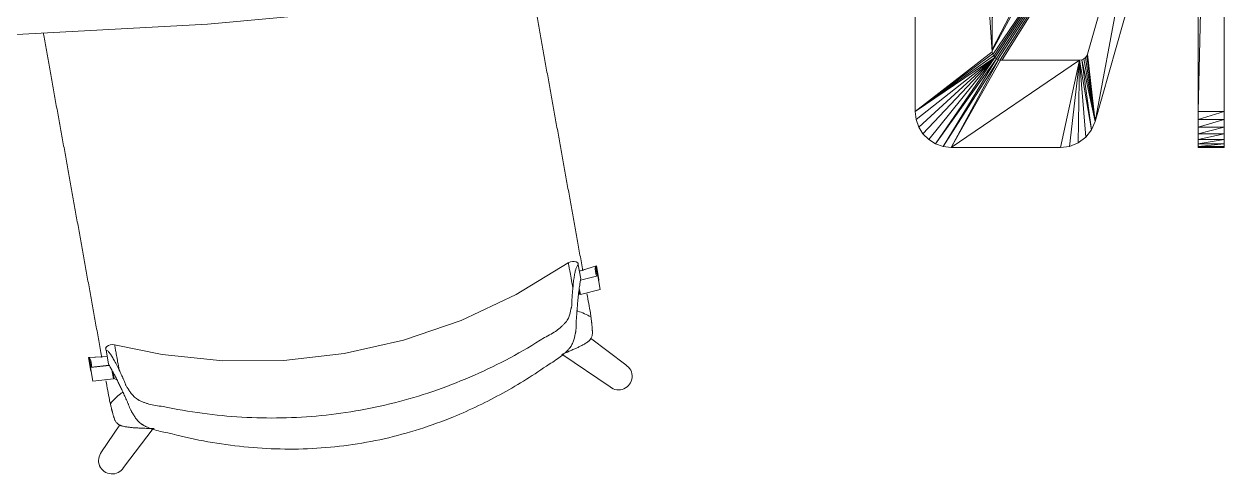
# Model space of a CAD drawing. Header units: millimetres. Extents: x 90978 to 295199, y -4084 to 97293.
# Drawn here: x 170802 to 171967, y 17590 to 18027 of the extents above; entities that cross this region are included whole.
import ezdxf

# ---------------------------------------------------------------- set-up
doc = ezdxf.new("R2010")
doc.units = ezdxf.units.MM
doc.header["$MEASUREMENT"] = 0
doc.layers.get('0').update_dxf_attribs({"linetype": 'CONTINUOUS'})
for name, color, linetype, lineweight in [('A-DETL-THIN', 8, 'CONTINUOUS', 9), ('G-IMPT', 8, 'CONTINUOUS', 9), ('I-FURN', 8, 'CONTINUOUS', 9)]:
    doc.layers.add(name, color=color, linetype=linetype, lineweight=lineweight)

# ---------------------------------------------------------------- blocks, each defined once
blk = doc.blocks.new('Synergy Type 3 - Desk Type 3_dwg_Family - 678409-310601-_3D_-V204-Level 0')
at = {"layer": 'G-IMPT'}
for p, q in [((-839.2, -149.2), (-845.9, -153.3)), ((-831.8, -146.6), (-839.2, -149.2)), ((-839.2, -149.2), (-771.7, -223.1)), ((-824.1, -145.7), (-831.8, -146.6)), ((-831.8, -146.6), (-771.7, -223.1)), ((325.9, -145.7), (-824.1, -145.7)), ((-824.1, -145.7), (-771.7, -223.1)), ((-824.1, -145.7), (-770.1, -221.8)), ((-824.1, -145.7), (-768.1, -221)), ((-824.1, -145.7), (-766.1, -220.7)), ((325.9, -145.7), (-766.1, -220.7)), ((-851.4, -158.9), (-855.6, -165.5)), ((-845.9, -153.3), (-851.4, -158.9)), ((-851.4, -158.9), (-771.7, -223.1)), ((-845.9, -153.3), (-771.7, -223.1)), ((-858.2, -172.9), (-859.1, -180.7)), ((-855.6, -165.5), (-858.2, -172.9)), ((-858.2, -172.9), (-773.8, -226.6)), ((-858.2, -172.9), (-773, -224.7)), ((-855.6, -165.5), (-773, -224.7)), ((-855.6, -165.5), (-771.7, -223.1)), ((-859.1, -180.7), (-859.1, -286.9)), ((-859.1, -180.7), (-774.1, -305.5)), ((-859.1, -180.7), (-773.8, -226.6)), ((-859.1, -180.7), (-774.1, -228.7)), ((-770.1, -221.8), (-768.1, -221)), ((-768.1, -221), (-766.1, -220.7)), ((-766.1, -220.7), (267.9, -220.7)), ((-773.8, -226.6), (-774.1, -228.7)), ((-774.1, -305.5), (-774.1, -228.7)), ((-773.8, -226.6), (-773, -224.7)), ((-773, -224.7), (-771.7, -223.1)), ((-771.7, -223.1), (-770.1, -221.8)), ((-857.9, -295.8), (-859.1, -286.9)), ((-774.1, -305.5), (-859.1, -286.9)), ((-854.5, -304.2), (-857.9, -295.8)), ((-774.1, -305.5), (-857.9, -295.8)), ((-849, -311.4), (-854.5, -304.2)), ((-774.1, -305.5), (-854.5, -304.2)), ((-774.1, -305.5), (-849, -311.4)), ((-849, -311.4), (-842, -316.9)), ((-774.1, -305.5), (-842, -316.9)), ((-773.8, -307.6), (-842, -316.9)), ((-773.8, -307.6), (-833.7, -320.5)), ((-773, -309.5), (-833.7, -320.5)), ((-771.8, -311.1), (-833.7, -320.5)), ((-770.1, -312.4), (-833.7, -320.5)), ((-768.3, -313.2), (-833.7, -320.5)), ((-773.8, -307.6), (-774.1, -305.5)), ((-773, -309.5), (-773.8, -307.6)), ((-771.8, -311.1), (-773, -309.5)), ((-770.1, -312.4), (-771.8, -311.1)), ((-770.1, -312.4), (-768.3, -313.2)), ((-572.1, -369.2), (-768.3, -313.2)), ((-842, -316.9), (-833.7, -320.5)), ((-614.5, -383.1), (-833.7, -320.5)), ((-572.1, -369.2), (-833.7, -320.5))]:
    blk.add_line(p, q, dxfattribs=at)
blk = doc.blocks.new('Synergy Type 3 - Desk Type 3_dwg_Family - 680513-310603-_3D_-768223-Level 0')
at = {"layer": 'G-IMPT'}
for p, q in [((-706.2, -263.7), (-768.9, -221.3)), ((-686, -263.7), (-765.1, -220.7)), ((-680.6, -263.7), (-763.9, -220.7)), ((-552.3, -263.7), (-734.1, -220.7)), ((-27.1, -263.7), (217.1, -220.7)), ((54.2, -263.7), (236, -220.7)), ((182.5, -263.7), (265.8, -220.7)), ((187.9, -263.7), (267, -220.7)), ((189.3, -263.7), (268.8, -220.8)), ((191.1, -263.7), (270.6, -221.2)), ((-718.3, -263.7), (-773.8, -228.3)), ((-720.9, -263.7), (-773.8, -230.4)), ((-715.5, -263.7), (-773.6, -226.2)), ((-712.8, -263.7), (-772.8, -224.4)), ((-710.2, -263.7), (-771.6, -223)), ((-708, -263.7), (-770.3, -222)), ((193.2, -263.7), (272.2, -222)), ((195.6, -263.7), (273.5, -223.1)), ((198.2, -263.7), (274.6, -224.4)), ((200.8, -263.7), (275.4, -225.8)), ((203.3, -263.7), (275.8, -227.3)), ((-502.1, -401.7), (-641.6, -313.7)), ((-502.1, -401.7), (-640, -313.7)), ((-502.1, -401.7), (-638.2, -313.7)), ((-502.1, -401.7), (-636.4, -313.7)), ((-502.1, -401.7), (-634.8, -313.7)), ((-502.1, -401.7), (-633.4, -313.7)), ((-502.1, -401.7), (-632.2, -313.7)), ((-502.1, -363.7), (-594, -313.7)), ((-487.1, -363.7), (-583.9, -313.7)), ((-11.1, -363.7), (85.7, -313.7)), ((3.9, -363.7), (96.6, -313.7)), ((3.9, -363.7), (95.9, -313.7)), ((3.9, -363.7), (97.5, -313.7)), ((3.9, -363.7), (98.6, -313.7)), ((3.9, -363.7), (99.8, -313.7)), ((3.9, -363.7), (101.1, -313.7)), ((3.9, -363.7), (102.4, -313.7)), ((3.9, -363.7), (103.6, -313.7)), ((3.9, -363.7), (232.1, -324.1)), ((-487.1, -363.7), (-502.1, -363.7)), ((-502.1, -363.7), (-502.1, -401.7)), ((-484.1, -362.8), (-482.1, -362.2)), ((-484.1, -364.5), (-482.1, -365)), ((-14.1, -362.8), (-16.1, -362.2)), ((3.9, -363.7), (-11.1, -363.7)), ((3.9, -401.7), (3.9, -363.7)), ((-502.1, -401.7), (-570.3, -381.1)), ((74, -382.8), (1.1, -403.6)), ((-532.3, -394.1), (-528.9, -395.1)), ((-528.6, -394.2), (-532, -393.3)), ((-526.4, -395.8), (-499.2, -403.6)), ((-502.1, -401.7), (-526.2, -394.9)), ((3.9, -401.7), (24.2, -395.6)), ((3.9, -401.7), (24.4, -396)), ((26.7, -394.8), (30.1, -393.8)), ((26.8, -395.3), (30.2, -394.3)), ((-502.1, -401.7), (-498.1, -401.7)), ((-502.1, -401.7), (-499.2, -403.6)), ((-499.2, -403.6), (-498.8, -403.7)), ((-498.4, -403.7), (-498.8, -403.7)), ((-498.8, -403.7), (-498.4, -403.7)), ((-498.4, -403.7), (-498.8, -403.7)), ((-487.1, -396.7), (-487.1, -403.7)), ((-487.1, -403.7), (-328.2, -403.7)), ((-356, -396.7), (-348, -398.7)), ((-336.1, -401.7), (-328.2, -403.7)), ((-328.2, -396.7), (-328.2, -398.7)), ((-328.2, -401.7), (-328.2, -403.7)), ((-170, -396.7), (-170, -398.7)), ((-170, -401.7), (-170, -403.7)), ((-11.1, -403.7), (-170, -403.7)), ((-20.2, -398.7), (-23.8, -396.7)), ((-11.1, -403.7), (-19.1, -399.3)), ((-11.1, -403.7), (-12.6, -403.7)), ((-11.1, -396.7), (-11.1, -403.7)), ((-0.1, -401.7), (3.9, -401.7)), ((0.2, -403.7), (0.7, -403.7)), ((3.9, -401.7), (0.7, -403.7)), ((0.7, -403.7), (1.1, -403.6)), ((3.9, -401.7), (1.1, -403.6))]:
    blk.add_line(p, q, dxfattribs=at)
blk = doc.blocks.new('Synergy Type 3 - Desk Type 3_dwg_Family - 687609-310611-_3D_-768227-Level 0')
at = {"layer": 'G-IMPT'}
for p, q in [((-859.1, -445.7), (-859.1, -420.7)), ((-858.2, -420.7), (-859.1, -420.7)), ((-858.2, -445.7), (-859.1, -420.7)), ((-855.6, -420.7), (-858.2, -420.7)), ((-858.2, -445.7), (-858.2, -420.7)), ((-855.6, -445.7), (-858.2, -420.7)), ((-855.6, -420.7), (-851.4, -420.7)), ((-855.6, -445.7), (-855.6, -420.7)), ((-851.4, -445.7), (-855.6, -420.7)), ((-845.9, -420.7), (-851.4, -420.7)), ((-851.4, -445.7), (-851.4, -420.7)), ((-845.9, -445.7), (-851.4, -420.7)), ((-839.2, -420.7), (-845.9, -420.7)), ((-839.2, -445.7), (-845.9, -420.7)), ((-845.9, -445.7), (-845.9, -420.7)), ((-839.2, -420.7), (-831.8, -420.7)), ((-831.8, -445.7), (-839.2, -420.7)), ((-839.2, -445.7), (-839.2, -420.7)), ((-831.8, -420.7), (-824.1, -420.7)), ((-831.8, -445.7), (-831.8, -420.7)), ((-824.1, -445.7), (-831.8, -420.7)), ((325.9, -420.7), (-824.1, -420.7)), ((-824.1, -445.7), (-824.1, -420.7)), ((325.9, -445.7), (-824.1, -420.7)), ((-859.1, -445.7), (-858.2, -445.7)), ((-858.2, -445.7), (-855.6, -445.7)), ((-855.6, -445.7), (-851.4, -445.7)), ((-851.4, -445.7), (-845.9, -445.7)), ((-839.2, -445.7), (-845.9, -445.7)), ((-831.8, -445.7), (-839.2, -445.7)), ((-831.8, -445.7), (-824.1, -445.7)), ((-824.1, -445.7), (325.9, -445.7))]:
    blk.add_line(p, q, dxfattribs=at)

msp = doc.modelspace()

# ---------------------------------------------------------------- linework, layer by layer
at = {"layer": 'A-DETL-THIN'}
for p, q in [((170980.2, 18026.9), (171278.7, 18054.2)), ((170680.8, 18010.5), (170980.2, 18026.9))]:
    msp.add_line(p, q, dxfattribs=at)
at = {"layer": 'I-FURN'}
for p, q in [((171332.5, 17796), (171330.5, 17795.1)), ((171334.7, 17796.4), (171332.5, 17796)), ((171336.2, 17796.4), (171334.7, 17796.4)), ((171338.1, 17796), (171336.2, 17796.4)), ((171339.8, 17795.2), (171338.1, 17796)), ((171330.5, 17795.1), (171280, 17764.4)), ((171340.1, 17793.1), (171342.6, 17779.7)), ((171356.9, 17791.9), (171341.2, 17787.1)), ((171357.8, 17792.1), (171341.3, 17787)), ((171360.2, 17779), (171357.8, 17792.1)), ((171342.3, 17778.2), (171359.2, 17782.5)), ((171359.2, 17782.5), (171361.6, 17769.3)), ((171280, 17764.4), (171226.5, 17739.3)), ((171341.3, 17764.3), (171340.7, 17767.2)), ((171342.2, 17764.5), (171341.2, 17770.3)), ((171361.6, 17769.3), (171342.2, 17764.5)), ((171226.5, 17739.3), (171170.6, 17720.1)), ((170881.2, 17712.4), (170882.5, 17713.8)), ((170882.5, 17713.8), (170884.1, 17714.8)), ((170884.1, 17714.8), (170885.5, 17715.4)), ((170885.5, 17715.4), (170887.7, 17715.8)), ((170887.7, 17715.8), (170889.9, 17715.6)), ((170936.2, 17706.2), (170889.9, 17715.6)), ((171170.6, 17720.1), (171112.9, 17707.1)), ((171386.3, 17696.1), (171352.1, 17722)), ((170882.7, 17704.1), (170864.5, 17703.1)), ((170864.5, 17703.1), (170866.8, 17689.9)), ((170882.7, 17704.3), (170865.4, 17703.2)), ((170881.6, 17710.4), (170884, 17697)), ((170995, 17700.1), (170936.2, 17706.2)), ((171112.9, 17707.1), (171054.2, 17700.4)), ((171324.1, 17706.4), (171371.1, 17674.8)), ((170866.5, 17693.5), (170884.8, 17695.6)), ((170868.9, 17680.4), (170866.5, 17693.5)), ((170867.4, 17693.7), (170884.7, 17695.7)), ((170887.1, 17691.3), (170888.7, 17682.6)), ((171054.2, 17700.4), (170995, 17700.1)), ((170888.7, 17682.6), (170868.9, 17680.4)), ((170888.6, 17688.6), (170889.6, 17682.8)), ((170895, 17637.9), (170877.3, 17611.6)), ((170898.5, 17596.4), (170927.3, 17634.3))]:
    msp.add_line(p, q, dxfattribs=at)
for centre, start, end in [((171379.4, 17684.9), 230.6436, 58.2599), ((170887.4, 17603.3), 140.6202, 328.2364)]:
    msp.add_arc(centre, 13.1, start, end, dxfattribs=at)
for centre, start_param, end_param in [((171374, 17789.5), 5.960696, 6.540192), ((171375, 17789.7), 5.960696, 6.540192), ((171377.3, 17776.6), 5.960696, 6.044337), ((170849.2, 17694.8), 2.884586, 3.464082), ((170850.1, 17695), 2.884586, 3.464082), ((170851.6, 17681.7), 3.380441, 3.464082)]:
    msp.add_ellipse(centre, major_axis=(-17.1, -3.1), ratio=0.978487, start_param=start_param, end_param=end_param, dxfattribs=at)
for points, knots in [([(171295.8, 18058.1), (171295.9, 18057.5), (171296.4, 18054.5), (171297.4, 18049), (171298.8, 18041.5), (171300.1, 18034), (171301.9, 18024.1), (171304.1, 18011.8), (171306.3, 17999.6), (171308.1, 17989.7), (171309.5, 17982.2), (171310.8, 17974.7), (171312.6, 17964.7), (171314.8, 17952.4), (171317.5, 17937.7), (171320.2, 17922.8), (171322.9, 17907.9), (171325.5, 17893.2), (171327.7, 17881), (171329.5, 17871.1), (171330.9, 17863.6), (171332.2, 17856.2), (171334, 17846.4), (171336.1, 17834.4), (171338.3, 17822.2), (171340.1, 17812.3), (171341.5, 17804.6), (171342.9, 17797), (171343.9, 17791.2), (171344.5, 17788), (171344.6, 17787.3)], [-0.7541885, -0.7541885, -0.7541885, -0.7541885, -0.75, -0.7321429, -0.7142857, -0.6964286, -0.6785714, -0.6428571, -0.6071429, -0.5892857, -0.5714286, -0.5535714, -0.5357143, -0.5, -0.4642857, -0.4285714, -0.3928571, -0.3571429, -0.3214286, -0.3035714, -0.2857143, -0.2678571, -0.25, -0.2142857, -0.1785714, -0.1607143, -0.1428571, -0.125, -0.1071429, -0.1022726, -0.1022726, -0.1022726, -0.1022726]), ([(170877.5, 17703.1), (170877.4, 17703.6), (170876.4, 17709), (170874.5, 17719.6), (170871.8, 17734.8), (170869.1, 17749.6), (170866.9, 17761.9), (170865.1, 17771.8), (170863.7, 17779.4), (170862.4, 17786.9), (170860.6, 17796.9), (170858.4, 17809.1), (170856.2, 17821.4), (170854.4, 17831.2), (170853, 17838.7), (170851.7, 17846.1), (170849.9, 17855.9), (170847.7, 17868), (170845.5, 17880.2), (170843.8, 17890.1), (170842.4, 17897.6), (170841.1, 17905.1), (170839.3, 17915.1), (170837, 17927.4), (170834.3, 17942.3), (170831.6, 17957.4), (170828.9, 17972.4), (170826.3, 17987), (170823.7, 18001.4), (170821.8, 18011.8), (170820.8, 18017.4), (170820.7, 18018.1)], [-0.896036, -0.896036, -0.896036, -0.896036, -0.8928571, -0.8571429, -0.8214286, -0.7857143, -0.75, -0.7321429, -0.7142857, -0.6964286, -0.6785714, -0.6428571, -0.6071429, -0.5892857, -0.5714286, -0.5535714, -0.5357143, -0.5, -0.4642857, -0.4464286, -0.4285714, -0.4107143, -0.3928571, -0.3571429, -0.3214286, -0.2857143, -0.25, -0.2142857, -0.1785714, -0.1428571, -0.1373283, -0.1373283, -0.1373283, -0.1373283]), ([(171330.5, 17795.1), (171330.5, 17795.1), (171330.6, 17795), (171330.6, 17794.4), (171330.8, 17793.6), (171331.2, 17791.6), (171331.9, 17787.8), (171333.1, 17780.7), (171334.3, 17774.2), (171335, 17770.5)], [0.3374293, 0.3374293, 0.3374293, 0.3374293, 0.3888889, 0.4444444, 0.5138889, 0.5833333, 0.7222222, 0.8611111, 1, 1, 1, 1]), ([(171340.1, 17793.1), (171340, 17793.7), (171339.9, 17794.5), (171339.8, 17795.1), (171339.8, 17795.2), (171339.9, 17794.6), (171340, 17793.9), (171340.1, 17793.5)], [0, 0, 0, 0, 0.125, 0.25, 0.375, 0.5, 0.5828112, 0.5828112, 0.5828112, 0.5828112]), ([(171341.4, 17772.3), (171341.1, 17770.3), (171340.6, 17766.9), (171340.1, 17761.7), (171339.7, 17757.5), (171339.3, 17753.1), (171339, 17748.5), (171338.6, 17744.3), (171338.4, 17740.9), (171338.2, 17738.7), (171338.1, 17736.9), (171338.1, 17735.2), (171338.1, 17733.5), (171338.1, 17731.7), (171338, 17730.3), (171337.8, 17729.1), (171337.7, 17728.2), (171337.6, 17727.7), (171337.5, 17727.3), (171337.4, 17726.9), (171337.3, 17726.3), (171337.1, 17725.4), (171336.8, 17724), (171336.4, 17722.2), (171336, 17720.4), (171335.4, 17718.6), (171334.6, 17716.7), (171333.7, 17715.1), (171332.9, 17713.9), (171332.5, 17713.3), (171332.1, 17712.8), (171331.7, 17712.3), (171331.1, 17711.6), (171330.1, 17710.5), (171328.5, 17708.8), (171326.4, 17706.8), (171323.2, 17704.2), (171318.6, 17700.8), (171314.3, 17698.2), (171311.9, 17696.9)], [0, 0, 0, 0, 0.142857, 0.214286, 0.285714, 0.357143, 0.428571, 0.5, 0.535714, 0.571429, 0.589286, 0.607143, 0.642857, 0.660714, 0.678571, 0.696429, 0.705357, 0.709821, 0.714286, 0.71875, 0.723214, 0.732143, 0.75, 0.767857, 0.785714, 0.803571, 0.821429, 0.839286, 0.848214, 0.852679, 0.857143, 0.861607, 0.866071, 0.875, 0.892857, 0.910714, 0.928571, 0.964286, 1, 1, 1, 1]), ([(171307.3, 17722.5), (171309.6, 17723.7), (171313.9, 17726), (171318.5, 17728.9), (171321.7, 17731.3), (171323.9, 17733.2), (171325.5, 17734.7), (171326.6, 17735.8), (171327.1, 17736.4), (171327.5, 17736.9), (171327.9, 17737.3), (171328.4, 17737.9), (171329.2, 17739), (171330.1, 17740.6), (171331, 17742.5), (171331.7, 17744.4), (171332.2, 17746.2), (171332.6, 17747.9), (171332.9, 17749.3), (171333.1, 17750.2), (171333.2, 17750.7), (171333.3, 17751.1), (171333.4, 17751.5), (171333.6, 17751.9), (171333.7, 17752.7), (171333.9, 17753.8), (171334, 17755), (171334, 17756.5), (171334, 17758), (171334, 17759.5), (171334.1, 17760.7), (171334.2, 17762), (171334.3, 17763.6), (171334.6, 17766.5), (171334.8, 17768.9), (171335, 17770.5)], [0, 0, 0, 0, 0.0625, 0.125, 0.15625, 0.1875, 0.21875, 0.234375, 0.242188, 0.25, 0.257812, 0.265625, 0.28125, 0.3125, 0.34375, 0.375, 0.40625, 0.4375, 0.46875, 0.484375, 0.492188, 0.5, 0.507812, 0.515625, 0.53125, 0.5625, 0.59375, 0.625, 0.6875, 0.71875, 0.75, 0.78125, 0.8125, 0.875, 1, 1, 1, 1]), ([(171352.5, 17742.6), (171352.6, 17741.5), (171352.8, 17739.8), (171353.1, 17737.9), (171353.2, 17736.8), (171353.3, 17736), (171353.4, 17735.2), (171353.5, 17734.2), (171353.6, 17733), (171353.7, 17731.7), (171353.8, 17730.8), (171353.8, 17730.3), (171353.8, 17729.9), (171353.8, 17729.5), (171353.9, 17729), (171353.9, 17728.1), (171353.9, 17726.9), (171353.8, 17725.5), (171353.6, 17724.2), (171353.2, 17722.9), (171352.5, 17721.6), (171351.7, 17720.5), (171351, 17719.7), (171350.4, 17719.2), (171349.8, 17718.7), (171348.9, 17718), (171347.7, 17717.2), (171346.2, 17716.3), (171344.5, 17715.4), (171342.9, 17714.5), (171341.4, 17713.8), (171340, 17713.1), (171338.4, 17712.4), (171336.7, 17711.6), (171334.4, 17710.6), (171330.2, 17708.8), (171326.6, 17707.3), (171324.4, 17706.4)], [0, 0, 0, 0, 0.0625, 0.09375, 0.109375, 0.125, 0.140625, 0.15625, 0.1875, 0.21875, 0.234375, 0.242188, 0.25, 0.257812, 0.265625, 0.28125, 0.3125, 0.34375, 0.375, 0.40625, 0.4375, 0.46875, 0.484375, 0.5, 0.515625, 0.53125, 0.5625, 0.59375, 0.625, 0.65625, 0.6875, 0.71875, 0.75, 0.78125, 0.8125, 0.875, 1, 1, 1, 1]), ([(171352.5, 17742.6), (171350.4, 17743.8), (171346.1, 17745.9), (171341.5, 17747.7), (171339, 17748.4), (171338.6, 17748.5)], [0, 0, 0, 0, 0.02777778, 0.05555556, 0.06066679, 0.06066679, 0.06066679, 0.06066679]), ([(170894.3, 17691.1), (170893.8, 17694), (170892.8, 17699.3), (170891.7, 17705.6), (170890.8, 17710.3), (170890.4, 17712.9), (170890.1, 17714.3), (170890, 17714.8), (170890, 17715)], [0, 0, 0, 0, 0.1111111, 0.2222222, 0.3333333, 0.4444444, 0.5, 0.5555556, 0.5555556, 0.5555556, 0.5555556]), ([(170937, 17655.7), (170949.6, 17653), (170975, 17648.7), (171026.2, 17643.6), (171090.8, 17644.8), (171167, 17658.5), (171227.9, 17680), (171274.2, 17702.6), (171296.4, 17715.6), (171307.3, 17722.5)], [-1, -1, -1, -1, -0.9, -0.8, -0.6, -0.4, -0.2, -0.1, 0, 0, 0, 0]), ([(170881.5, 17710.8), (170881.4, 17711.1), (170881.3, 17711.9), (170881.2, 17712.5), (170881.2, 17712.4), (170881.3, 17711.8), (170881.5, 17711), (170881.6, 17710.4)], [0.4162183, 0.4162183, 0.4162183, 0.4162183, 0.5, 0.625, 0.75, 0.875, 1, 1, 1, 1]), ([(170941.6, 17630.1), (170939, 17630.5), (170934, 17631.5), (170928.5, 17633), (170924.6, 17634.4), (170921.9, 17635.5), (170919.8, 17636.5), (170918.5, 17637.2), (170917.7, 17637.6), (170917.2, 17637.9), (170916.7, 17638.3), (170916, 17638.7), (170914.9, 17639.5), (170913.5, 17640.7), (170912.1, 17642.2), (170910.8, 17643.7), (170909.8, 17645.3), (170908.8, 17646.8), (170908.1, 17648), (170907.6, 17648.8), (170907.3, 17649.3), (170907.1, 17649.6), (170906.8, 17650), (170906.5, 17650.4), (170906.1, 17651.2), (170905.5, 17652.3), (170904.9, 17653.5), (170904.3, 17655.2), (170903.7, 17656.8), (170903.1, 17658.4), (170902.6, 17659.6), (170902, 17660.8), (170901.3, 17662.4), (170900, 17665.2), (170898.2, 17669), (170896.3, 17673.2), (170894.4, 17677.2), (170892.6, 17681), (170890.8, 17684.5), (170889.2, 17687.7), (170888.1, 17689.5), (170887.6, 17690.4)], [0, 0, 0, 0, 0.035714, 0.071429, 0.089286, 0.107143, 0.125, 0.133929, 0.138393, 0.142857, 0.147321, 0.151786, 0.160714, 0.178571, 0.196429, 0.214286, 0.232143, 0.25, 0.267857, 0.276786, 0.28125, 0.285714, 0.290179, 0.294643, 0.303571, 0.321429, 0.339286, 0.357143, 0.392857, 0.410714, 0.428571, 0.446429, 0.464286, 0.5, 0.571429, 0.642857, 0.714286, 0.785714, 0.857143, 0.928571, 1, 1, 1, 1]), ([(170894.3, 17691.1), (170895, 17689.6), (170896.1, 17687.4), (170897.3, 17684.8), (170898, 17683.3), (170898.6, 17682.2), (170899, 17681.1), (170899.6, 17679.6), (170900.1, 17678.3), (170900.6, 17676.8), (170901.1, 17675.8), (170901.7, 17674.8), (170902.1, 17674.1), (170902.4, 17673.7), (170902.6, 17673.4), (170902.8, 17673.1), (170903.1, 17672.6), (170903.7, 17671.8), (170904.4, 17670.7), (170905.4, 17669.2), (170906.5, 17667.7), (170907.8, 17666.2), (170909.3, 17664.7), (170910.7, 17663.5), (170911.8, 17662.8), (170912.5, 17662.4), (170913, 17662.1), (170913.6, 17661.8), (170914.3, 17661.4), (170915.7, 17660.8), (170917.7, 17659.9), (170920.4, 17658.9), (170924.2, 17657.8), (170929.6, 17656.6), (170934.4, 17656), (170937, 17655.7)], [0, 0, 0, 0, 0.125, 0.1875, 0.21875, 0.25, 0.28125, 0.3125, 0.375, 0.40625, 0.4375, 0.46875, 0.484375, 0.492188, 0.5, 0.507812, 0.515625, 0.53125, 0.5625, 0.59375, 0.625, 0.65625, 0.6875, 0.71875, 0.734375, 0.742188, 0.75, 0.757812, 0.765625, 0.78125, 0.8125, 0.84375, 0.875, 0.9375, 1, 1, 1, 1]), ([(171311.9, 17696.9), (171297.4, 17686.6), (171267.5, 17667.9), (171214.2, 17642.2), (171152.2, 17622.4), (171081.9, 17612.9), (171022.7, 17614.9), (170976.1, 17621.9), (170953.1, 17627.1), (170941.6, 17630.1)], [-1, -1, -1, -1, -0.863636, -0.727273, -0.545455, -0.363636, -0.181818, -0.090909, 0, 0, 0, 0]), ([(170889.6, 17682.9), (170890, 17682.7), (170890.8, 17682.3), (170891.7, 17681.8), (170892.2, 17681.6)], [-0.8810546, -0.8810546, -0.8810546, -0.8810546, -0.6666667, -0.4718724, -0.4718724, -0.4718724, -0.4718724]), ([(170898.1, 17669.8), (170897.3, 17669.2), (170894.7, 17667.4), (170890.6, 17663.7), (170887.3, 17660.3), (170885.8, 17658.4)], [0.93252965, 0.93252965, 0.93252965, 0.93252965, 0.94444444, 0.97222222, 1, 1, 1, 1]), ([(170924.7, 17634.3), (170922.3, 17634.4), (170918.5, 17634.5), (170913.9, 17634.7), (170911.4, 17634.9), (170909.5, 17635), (170907.8, 17635.1), (170906.2, 17635.3), (170904.5, 17635.5), (170902.7, 17635.7), (170900.9, 17635.9), (170899.1, 17636.3), (170897.7, 17636.6), (170896.7, 17636.9), (170895.9, 17637.2), (170895.2, 17637.5), (170894.2, 17638), (170893.1, 17638.7), (170892, 17639.7), (170891.1, 17640.8), (170890.5, 17641.9), (170889.9, 17643.2), (170889.5, 17644.4), (170889.2, 17645.2), (170889.1, 17645.7), (170888.9, 17646.1), (170888.8, 17646.4), (170888.7, 17646.9), (170888.4, 17647.8), (170888.1, 17649), (170887.8, 17650.2), (170887.5, 17651.2), (170887.3, 17651.9), (170887.1, 17652.7), (170886.9, 17653.8), (170886.4, 17655.7), (170886, 17657.3), (170885.8, 17658.4)], [0, 0, 0, 0, 0.125, 0.1875, 0.21875, 0.25, 0.28125, 0.3125, 0.34375, 0.375, 0.40625, 0.4375, 0.46875, 0.484375, 0.5, 0.515625, 0.53125, 0.5625, 0.59375, 0.625, 0.65625, 0.6875, 0.71875, 0.734375, 0.742188, 0.75, 0.757812, 0.765625, 0.78125, 0.8125, 0.84375, 0.859375, 0.875, 0.890625, 0.90625, 0.9375, 1, 1, 1, 1])]:
    msp.add_open_spline(points, degree=3, knots=knots, dxfattribs=at)
for points in [[(171335, 17770.5), (171335.1, 17772.6), (171335.5, 17776.6), (171336.3, 17781.8), (171337, 17786.2), (171337.9, 17789.6), (171339, 17792), (171339.8, 17792.9), (171340.1, 17793.1)], [(171342.6, 17779.7), (171342.4, 17778.6), (171342, 17776.2), (171341.6, 17773.6), (171341.4, 17772.3)], [(171348.6, 17765.1), (171349.8, 17758.6), (171350.9, 17752.4), (171352, 17746.4)], [(171352, 17746.4), (171352.1, 17745.7), (171352.3, 17744.5), (171352.4, 17743.2), (171352.5, 17742.6)], [(170881.6, 17710.4), (170882, 17710.3), (170883, 17709.8), (170884.9, 17707.9), (170886.9, 17705), (170889.2, 17701.1), (170891.7, 17696.5), (170893.4, 17693), (170894.3, 17691.1)], [(170887.6, 17690.4), (170887, 17691.6), (170885.7, 17693.9), (170884.5, 17696), (170884, 17697)], [(170884.9, 17662.1), (170883.8, 17668.1), (170882.7, 17674.3), (170881.5, 17680.7)], [(170885.8, 17658.4), (170885.6, 17659), (170885.3, 17660.2), (170885, 17661.5), (170884.9, 17662.1)], [(170928.4, 17634.3), (170927.1, 17634.3), (170925.9, 17634.3), (170924.7, 17634.3)], [(170924.7, 17634.3), (170925.9, 17634.3), (170927.2, 17634.3), (170928.4, 17634.3)]]:
    msp.add_open_spline(points, degree=3, dxfattribs=at)

# ---------------------------------------------------------------- block references
at = {"rotation": 90.00000000000007}
for name in ['Synergy Type 3 - Desk Type 3_dwg_Family - 678409-310601-_3D_-V204-Level 0', 'Synergy Type 3 - Desk Type 3_dwg_Family - 678409-310601-_3D_-V204-Level 0', 'Synergy Type 3 - Desk Type 3_dwg_Family - 687609-310611-_3D_-768227-Level 0', 'Synergy Type 3 - Desk Type 3_dwg_Family - 687609-310611-_3D_-768227-Level 0', 'Synergy Type 3 - Desk Type 3_dwg_Family - 680513-310603-_3D_-768223-Level 0', 'Synergy Type 3 - Desk Type 3_dwg_Family - 680513-310603-_3D_-768223-Level 0']:
    msp.add_blockref(name, (171521.6, 18766.1), dxfattribs=at)

doc.saveas('drawing.dxf')
